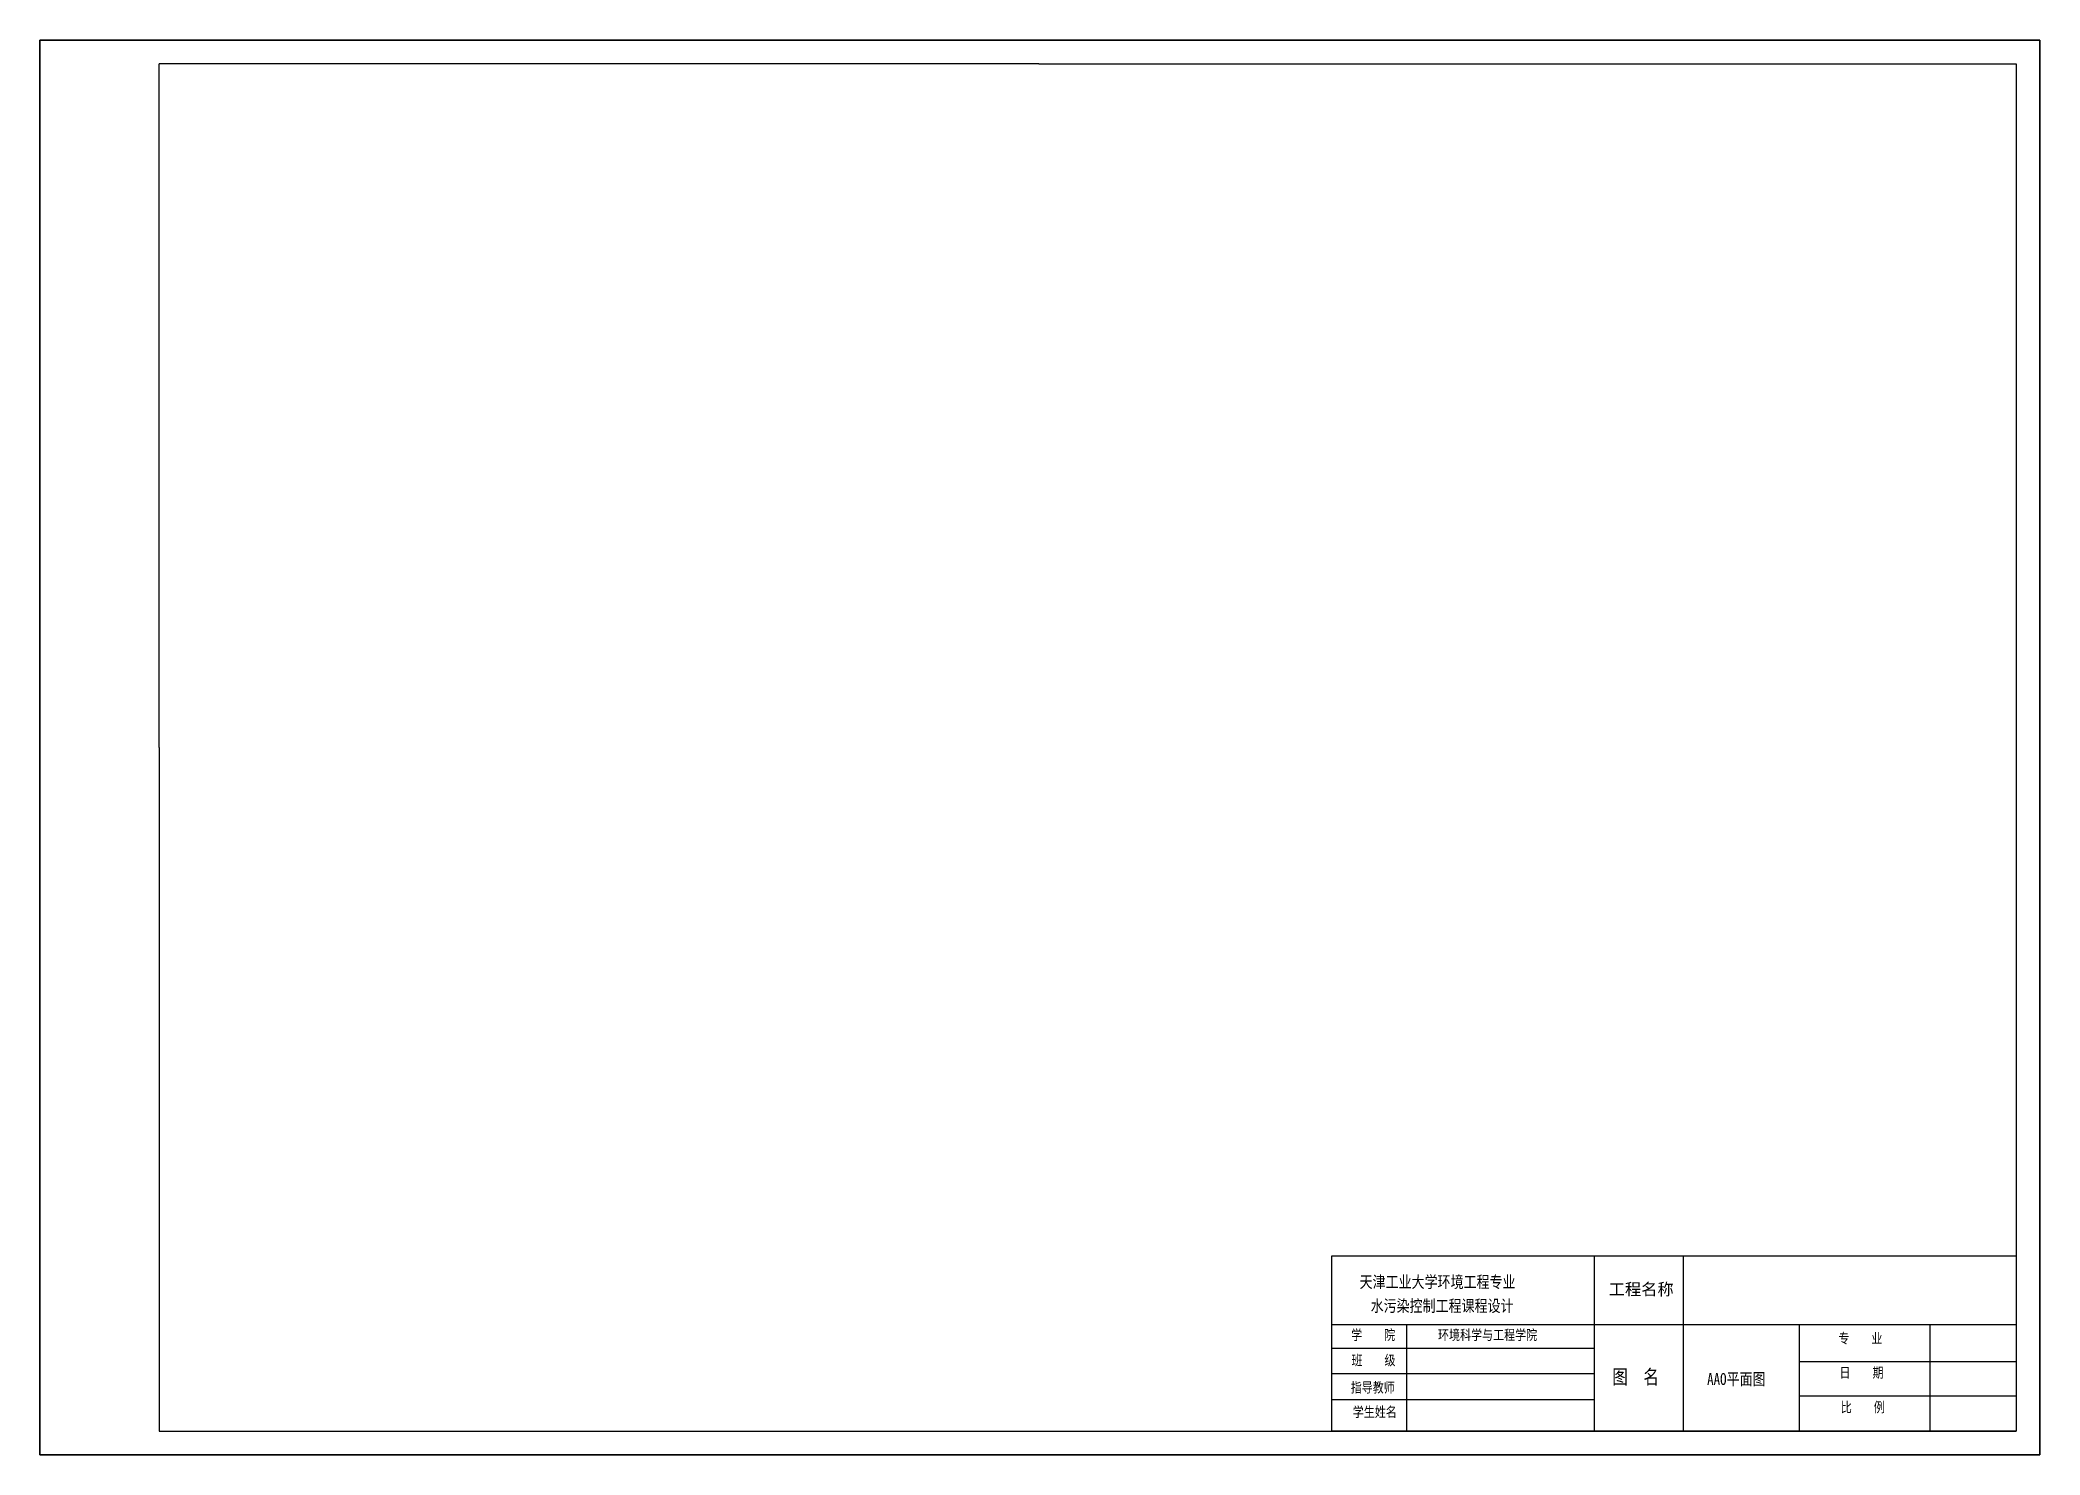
# Model space of a CAD drawing. Header units: millimetres. Extents: x 5422 to 11466, y 3472 to 7010.
# Drawn here: x 5422.2 to 5842.2, y 3472.4 to 3769.4 of the extents above; entities outside this region: 1.
import ezdxf
from ezdxf.enums import TextEntityAlignment as Align

# ---------------------------------------------------------------- set-up
doc = ezdxf.new("R2010")
doc.units = ezdxf.units.MM
doc.layers.get('0').update_dxf_attribs({"linetype": 'CONTINUOUS'})
doc.layers.add('PUB_TEXT', color=7, linetype='CONTINUOUS')
doc.styles.add('-仿宋_GB2312', font='', dxfattribs={"width": 0.8})
doc.styles.get("Standard").update_dxf_attribs({"font": ''})
doc.styles.get('-仿宋_GB2312').set_extended_font_data('SimSun')
doc.styles.get('Standard').set_extended_font_data('SimSun')

msp = doc.modelspace()

# ---------------------------------------------------------------- linework, layer by layer
at = {"lineweight": 35}
for p, q in [((5447.21, 3769.43), (5422.21, 3769.43)), ((5422.21, 3472.42), (5422.21, 3769.42)), ((5447.21, 3769.43), (5842.21, 3769.43)), ((5842.21, 3769.42), (5842.21, 3472.42)), ((5842.21, 3472.42), (5422.21, 3472.42))]:
    msp.add_line(p, q, dxfattribs=at)
at = {"lineweight": 30}
for p, q in [((5422.21, 3769.43), (5422.21, 3769.42)), ((5842.21, 3769.43), (5842.21, 3769.42)), ((5748.6, 3514.19), (5748.6, 3499.81))]:
    msp.add_line(p, q, dxfattribs=at)
for p, q in [((5631.95, 3764.43), (5447.21, 3764.43)), ((5447.21, 3759.42), (5447.21, 3764.43)), ((5631.95, 3764.43), (5832.21, 3764.43)), ((5832.21, 3764.43), (5837.21, 3764.43)), ((5837.21, 3764.43), (5837.21, 3477.42)), ((5447.21, 3620.92), (5447.21, 3759.42)), ((5447.21, 3620.92), (5447.21, 3477.42)), ((5767.27, 3514.19), (5767.27, 3499.81)), ((5693.51, 3499.81), (5837.2, 3499.81)), ((5709.19, 3499.81), (5709.19, 3477.42)), ((5748.6, 3499.81), (5748.6, 3477.42)), ((5767.27, 3499.81), (5767.27, 3477.42)), ((5791.62, 3499.81), (5791.62, 3477.42)), ((5791.62, 3492.07), (5837.2, 3492.07)), ((5693.51, 3484.05), (5693.51, 3484.05)), ((5693.51, 3484.05), (5748.6, 3484.05)), ((5791.62, 3484.87), (5837.2, 3484.87)), ((5447.21, 3477.42), (5837.2, 3477.42)), ((5833.67, 3477.42), (5837.2, 3477.42))]:
    msp.add_line(p, q)
msp.add_lwpolyline([(5693.51, 3514.19), (5837.2, 3514.19), (5837.2, 3477.42), (5693.51, 3477.42)], close=True)
at = {"layer": 'PUB_TEXT', "lineweight": -2}
for p, q in [((5819.07, 3499.81), (5819.07, 3477.42)), ((5693.51, 3494.84), (5748.6, 3494.84)), ((5693.51, 3489.54), (5748.6, 3489.54))]:
    msp.add_line(p, q, dxfattribs=at)

# ---------------------------------------------------------------- texts
at = {"lineweight": 30, "insert": (5751.64, 3508.46), "char_height": 2.5, "width": 45.2752, "attachment_point": 1}
msp.add_mtext('工程名称', dxfattribs=at)
at = {"layer": 'PUB_TEXT', "lineweight": -2, "style": '-仿宋_GB2312', "width": 0.8}
for s, height, p in [('水污染控制工程课程设计', 2.5, (11435.64, 7006.74)), ('天津工业大学环境工程专业', 2.5, (5699.33, 3507.5)), ('学    院 ', 2.121, (5697.56, 3496.57)), ('环境科学与工程学院', 2.121, (5715.79, 3496.57)), ('专    业 ', 2.121, (5799.87, 3495.86)), ('班    级', 2.121, (5697.62, 3491.25)), ('图  名 ', 3, (5752.38, 3487.32)), ('日    期', 2.121, (5800.09, 3488.65)), ('指导教师', 2.121, (5697.46, 3485.54)), ('学生姓名', 2.121, (5697.89, 3480.39)), ('比    例', 2.121, (5800.38, 3481.39))]:
    msp.add_text(s, height=height, dxfattribs=at).set_placement(p)
for s, p in [('水污染控制工程课程设计', (5716.65, 3502.47)), ('AAO平面图', (5778.44, 3487.11))]:
    msp.add_text(s, height=2.5, dxfattribs=at).set_placement(p, align=Align.CENTER)

doc.saveas('drawing.dxf')
